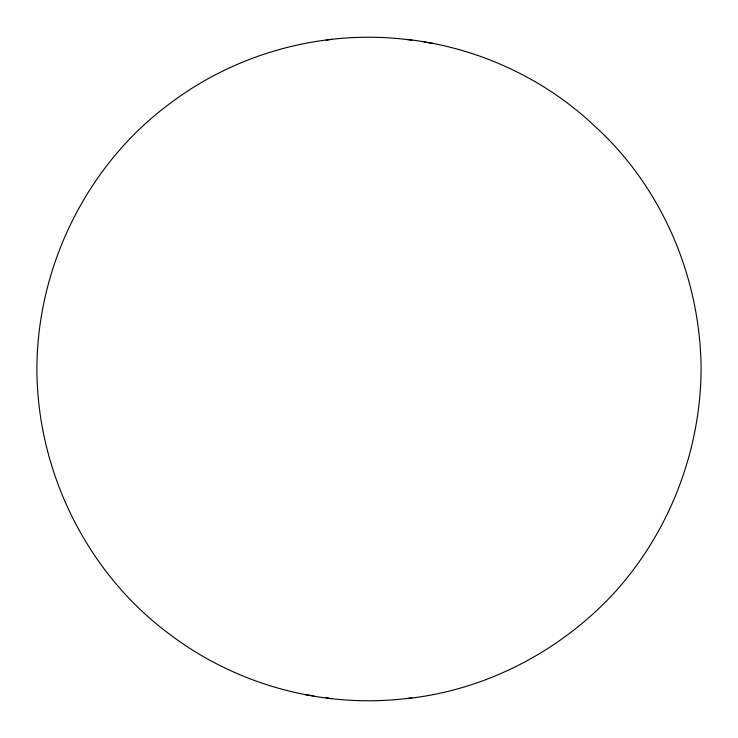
<?xml version="1.0" encoding="UTF-8"?>
<svg xmlns="http://www.w3.org/2000/svg" width="738" height="738" viewBox="0 0 738 738"><rect width="100%" height="100%" fill="white"/><g stroke="black" fill="none" stroke-linecap="round" stroke-linejoin="round"><path stroke-width="1.11" d="M411.896 40.193C327.561 28.533 239.103 51.586 171.041 102.711C87.508 163.808 37.103 265.726 36.9 369C37.103 472.274 87.508 574.192 171.041 635.289C239.103 686.414 327.561 709.467 411.896 697.807M406.241 698.655C484.46 690.491 558.297 652.364 612.051 595.252C668.573 534.266 700.639 452.09 701.1 369C700.51 277.968 662.207 187.157 594.441 125.857C543.399 77.564 476.056 46.964 406.241 39.345M326.104 40.193L331.759 39.345M424.129 42.066L432.496 43.33M305.504 694.67L313.871 695.934M326.104 697.807L331.759 698.655"/></g></svg>
